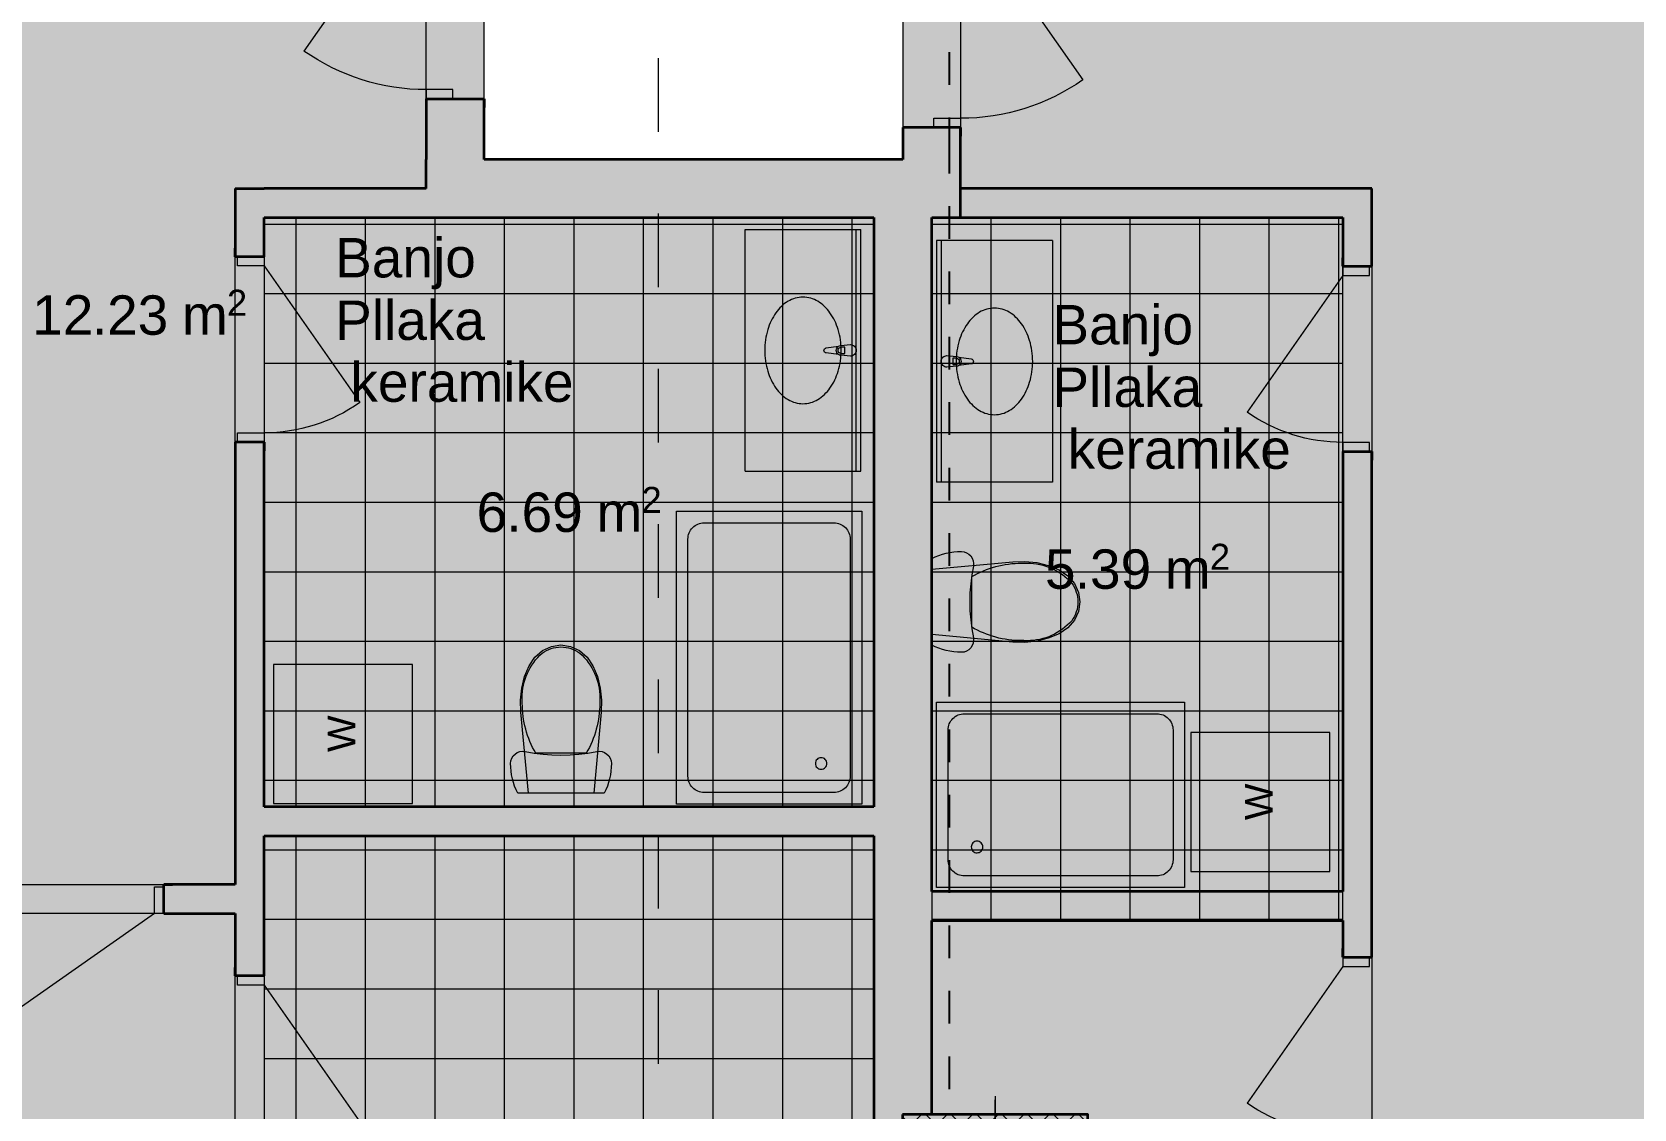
# Model space of a CAD drawing. Header units: millimetres. Extents: x -117066 to -55301, y -75598 to 14871.
# Drawn here: x -89127 to -80484, y -62650 to -56841 of the extents above; entities that cross this region are included whole.
import ezdxf

# ---------------------------------------------------------------- set-up
doc = ezdxf.new("R2010")
doc.units = ezdxf.units.MM
doc.header["$MEASUREMENT"] = 0
doc.layers.add('A - Shtyllat', color=7, linetype='Continuous')
doc.layers.add('Drawing & Figure', color=7, linetype='Continuous')
for name, color, linetype, lineweight in [('A - Shtyllat_Pen_No__1', 7, 'Continuous', 13), ('A - Shtyllat_Pen_No__7', 7, 'Continuous', 35), ('Drawing & Figure_Pen_No__1', 7, 'Continuous', 13), ('Drawing & Figure_Pen_No__101', 252, 'Continuous', 13), ('Drawing & Figure_Pen_No__20', 1, 'Continuous', 0), ('Drawing & Figure_Pen_No__7', 7, 'Continuous', 35)]:
    doc.layers.add(name, color=color, linetype=linetype, lineweight=lineweight)
for name, color, linetype, lineweight, true_color in [('Drawing & Figure_Pen_No__23', 7, 'Continuous', 20, 0xff6600), ('Drawing & Figure_Pen_No__3', 7, 'Continuous', 18, 0xff6600), ('Drawing & Figure_Pen_No__58', 7, 'Continuous', 25, 0xdf0000), ('Drawing & Figure_Pen_No__61', 7, 'Continuous', 20, 0x6a6a6a), ('Drawing & Figure_Pen_No__8', 7, 'Continuous', 35, 0xa80f02), ('Drawing & Figure_Pen_No__81', 7, 'Continuous', 20, 0x6a6a6a), ('Drawing & Figure_Pen_No__85', 7, 'Continuous', 20, 0x80c2ff)]:
    doc.layers.add(name, color=color, linetype=linetype, lineweight=lineweight, true_color=true_color)
doc.styles.add('GENERATED_STYLE_1', font='arial.ttf')

# ---------------------------------------------------------------- blocks, each defined once
blk = doc.blocks.new('Column_12', base_point=(-83931.1, -63055.2))
at = {"layer": 'A - Shtyllat', "linetype": 'Continuous', "lineweight": 0, "true_color": 0x000000}
h = blk.add_hatch(dxfattribs=at)
h.set_pattern_fill('Concrete_Block', color=18, style=0, pattern_type=2)
h.set_pattern_definition([(45, (0, 0), (-68.94291, 68.94291), []), (135, (0, 0), (68.94291, 68.94291), [])])
h.paths.add_polyline_path([(-84431.2, -62680.4), (-84431, -63430.4), (-83431, -63430.1), (-83431.2, -62680.1)])
at = {"layer": 'A - Shtyllat_Pen_No__1', "color": 7, "linetype": 'Continuous', "lineweight": 13}
for p, q in [((-83931.1, -62975.2), (-83931.3, -62600.2)), ((-84011.1, -63055.2), (-84511.1, -63055.4)), ((-83851.1, -63055.2), (-83351.1, -63055)), ((-83931.1, -63135.2), (-83931, -63510.2))]:
    blk.add_line(p, q, dxfattribs=at)
blk.add_point((-83931.1, -63055.2), dxfattribs=at)
at = {"layer": 'A - Shtyllat_Pen_No__7', "color": 7, "linetype": 'Continuous', "lineweight": 35, "flags": 128}
blk.add_lwpolyline([(-84431.2, -62680.4), (-84431, -63430.4), (-83431, -63430.1), (-83431.2, -62680.1)], close=True, dxfattribs=at)

msp = doc.modelspace()

# ---------------------------------------------------------------- hatches: boundary and pattern name
at = {"layer": 'Drawing & Figure', "linetype": 'Continuous', "lineweight": 0, "true_color": 0x2a2a2a}
msp.add_hatch(color=250, dxfattribs=at).paths.add_polyline_path([(-97567.6, -69372.1), (-85510.2, -69369.6), (-85511.4, -63351), (-84430.9, -63350.7), (-84432.1, -57529.4), (-86690.2, -57529.9), (-86691.4, -51944.8), (-97571.2, -51947.1)])
at = {"layer": 'Drawing & Figure', "linetype": 'Continuous', "lineweight": 0, "true_color": 0x172b3f}
msp.add_hatch(color=169, dxfattribs=at).paths.add_polyline_path([(-73807.1, -69367.2), (-73807.1, -55454.7), (-84432.5, -55456.9), (-84430.9, -63350.7), (-85511.4, -63351), (-85510.2, -69369.6)])
at = {"layer": 'Drawing & Figure_Pen_No__1', "linetype": 'Continuous', "lineweight": 0, "true_color": 0xffffff}
for points in [[(-86856.5, -57201.9), (-86856.5, -57151.8), (-87000.3, -57151.8), (-87000.3, -57201.9)], [(-84260.9, -57356.5), (-84117.2, -57356.5), (-84117.2, -57306.5), (-84260.9, -57306.5)], [(-85280.4, -59210.1), (-84655.5, -59210.1), (-84655.5, -57906.3), (-85280.4, -57906.3)], [(-83622.3, -57965.6), (-84247.3, -57965.6), (-84247.3, -59269.5), (-83622.3, -59269.5)], [(-87875.3, -58052.9), (-88019, -58052.9), (-88019, -58102.8), (-87875.3, -58102.8)], [(-82054.7, -58104.4), (-82054.7, -58154.4), (-81910.9, -58154.4), (-81910.9, -58104.4)], [(-84711.7, -58589.5), (-84689.6, -58580.4), (-84680.4, -58558.2), (-84689.6, -58536.1), (-84711.7, -58527), (-84764.1, -58532), (-84776, -58536), (-84842.2, -58544.4), (-84850.9, -58549), (-84854.4, -58558.2), (-84850.9, -58567.5), (-84842.2, -58572.1), (-84776, -58580.4), (-84764.1, -58584.5)], [(-84191.1, -58586.3), (-84213.1, -58595.4), (-84222.3, -58617.5), (-84213.1, -58639.6), (-84191.1, -58648.8), (-84138.6, -58643.7), (-84126.7, -58639.7), (-84060.6, -58631.4), (-84051.8, -58626.8), (-84048.3, -58617.5), (-84051.8, -58608.3), (-84060.6, -58603.6), (-84126.7, -58595.4), (-84138.6, -58591.2)], [(-88019, -59052.9), (-87875.3, -59052.9), (-87875.3, -59002.8), (-88019, -59002.8)], [(-81910.9, -59104.4), (-81910.9, -59054.4), (-82054.7, -59054.4), (-82054.7, -59104.4)], [(-84651, -61005), (-84651, -59426), (-85651, -59426), (-85651, -61005)], [(-84273.4, -59681.3), (-84273.4, -60148.2), (-84254.6, -60157.1), (-84235.2, -60164.9), (-84215.5, -60171.5), (-84195.4, -60176.9), (-84175, -60181.2), (-84154.4, -60184.2), (-84133.6, -60186), (-84112.8, -60186.6), (-84098.4, -60185.1), (-84084.7, -60180.3), (-84072.3, -60172.7), (-84062, -60162.6), (-84054.1, -60150.3), (-84049.1, -60136.8), (-84047.2, -60122.4), (-84048.5, -60107.9), (-84057, -60060), (-84063, -60011.8), (-84066.7, -59963.4), (-84067.9, -59914.8), (-84066.7, -59866.2), (-84063, -59817.7), (-84057, -59769.5), (-84048.5, -59721.6), (-84047.2, -59707.2), (-84049.1, -59692.8), (-84054.1, -59679.2), (-84062, -59667), (-84072.3, -59656.8), (-84084.7, -59649.3), (-84098.4, -59644.5), (-84112.8, -59642.9), (-84133.6, -59643.5), (-84154.4, -59645.4), (-84175, -59648.4), (-84195.4, -59652.6), (-84215.5, -59658.1), (-84235.2, -59664.7), (-84254.6, -59672.4)], [(-83706.6, -59703), (-83770.8, -59696.1), (-83835.4, -59698.1), (-84273.4, -59738.6), (-84273.4, -60091), (-83835.4, -60131.4), (-83770.8, -60133.4), (-83706.6, -60126.6), (-83644.5, -60111), (-83585.8, -60087.3), (-83539.3, -60055.3), (-83503.6, -60014), (-83481.2, -59966.1), (-83473.4, -59914.8), (-83481.2, -59863.5), (-83503.6, -59815.6), (-83539.3, -59774.3), (-83585.8, -59742.3), (-83644.5, -59718.5)], [(-86485, -60379.9), (-86491.9, -60444.1), (-86490, -60508.8), (-86449.5, -60946.8), (-86097, -60946.8), (-86056.6, -60508.8), (-86054.7, -60444.1), (-86061.5, -60379.9), (-86077, -60317.7), (-86100.8, -60259.1), (-86132.7, -60212.6), (-86174.1, -60177), (-86222, -60154.5), (-86273.3, -60146.7), (-86324.6, -60154.5), (-86372.4, -60177), (-86413.8, -60212.6), (-86445.8, -60259.1), (-86469.6, -60317.7)], [(-87823.6, -61002.1), (-87073.6, -61002.1), (-87073.6, -60252.1), (-87823.6, -60252.1)], [(-84247.3, -61455.4), (-82908.8, -61455.4), (-82908.8, -60455.4), (-84247.3, -60455.4)], [(-82875.1, -61369.5), (-82125.1, -61369.5), (-82125.1, -60619.5), (-82875.1, -60619.5)], [(-86506.8, -60946.8), (-86039.8, -60946.8), (-86031, -60927.9), (-86023.2, -60908.6), (-86016.6, -60888.8), (-86011.2, -60868.7), (-86006.9, -60848.3), (-86003.8, -60827.7), (-86002, -60807), (-86001.4, -60786.1), (-86003, -60771.7), (-86007.7, -60758), (-86015.4, -60745.7), (-86025.5, -60735.3), (-86037.7, -60727.4), (-86051.3, -60722.4), (-86065.7, -60720.5), (-86080.2, -60721.8), (-86128, -60730.2), (-86176.2, -60736.3), (-86224.7, -60740), (-86273.3, -60741.2), (-86321.9, -60740), (-86370.3, -60736.3), (-86418.6, -60730.2), (-86466.4, -60721.8), (-86480.8, -60720.5), (-86495.2, -60722.4), (-86508.9, -60727.4), (-86521, -60735.3), (-86531.2, -60745.7), (-86538.8, -60758), (-86543.5, -60771.7), (-86545.2, -60786.1), (-86544.6, -60807), (-86542.7, -60827.7), (-86539.7, -60848.3), (-86535.4, -60868.7), (-86529.9, -60888.8), (-86523.3, -60908.6), (-86515.6, -60927.9)], [(-88415.9, -61595.5), (-88415.9, -61451.8), (-88465.9, -61451.8), (-88465.9, -61595.5)], [(-82054.7, -61831.2), (-82054.7, -61881.2), (-81910.9, -61881.2), (-81910.9, -61831.2)], [(-87875.3, -61932.2), (-88019, -61932.2), (-88019, -61982.2), (-87875.3, -61982.2)]]:
    msp.add_hatch(color=7, dxfattribs=at).paths.add_polyline_path(points)

# ---------------------------------------------------------------- linework, layer by layer
at = {"layer": 'Drawing & Figure_Pen_No__1', "color": 7, "linetype": 'Continuous', "lineweight": 13}
for points in [[(-86687.7, -57528.3), (-86687.7, -35635.1)], [(-84429.6, -35635.1), (-84429.6, -57528.3)], [(-87000.3, -57684.6), (-87000.3, -55462.1)], [(-84117.2, -55612.1), (-84117.2, -57684.6)], [(-84429.6, -57528.3), (-86687.7, -57528.3)], [(-88031.5, -57684.6), (-87000.3, -57684.6)], [(-88031.5, -61439.3), (-88031.5, -57684.6)], [(-84117.2, -57684.6), (-81898.4, -57684.6)], [(-81898.4, -57684.6), (-81898.4, -63274.5)], [(-87875.3, -57840.9), (-87875.3, -61020.1)], [(-87000.3, -57840.9), (-87875.3, -57840.9)], [(-84585.9, -57840.9), (-87000.3, -57840.9)], [(-84585.9, -61020.1), (-84585.9, -57840.9)], [(-84273.4, -57840.9), (-84273.4, -61633.8)], [(-82054.7, -57840.9), (-84273.4, -57840.9)], [(-82054.7, -61633.8), (-82054.7, -57840.9)], [(-87875.3, -61020.1), (-84585.9, -61020.1)], [(-84585.9, -61176.3), (-87875.3, -61176.3)], [(-87875.3, -61176.3), (-87875.3, -63274.5)], [(-84585.9, -63274.5), (-84585.9, -61176.3)], [(-89781.5, -61439.3), (-88031.5, -61439.3)], [(-88031.5, -61595.5), (-89781.5, -61595.5)], [(-88031.5, -64163.7), (-88031.5, -61595.5)], [(-84273.4, -61633.8), (-82054.7, -61633.8)]]:
    msp.add_lwpolyline(points, dxfattribs=at)
at = {"layer": 'Drawing & Figure_Pen_No__101', "color": 252, "linetype": 'Continuous', "lineweight": 13}
for points in [[(-87875.3, -57876.8), (-84585.9, -57876.8)], [(-87702.3, -61020.1), (-87702.3, -57840.9)], [(-87327.3, -61020.1), (-87327.3, -57840.9)], [(-86952.3, -61020.1), (-86952.3, -57840.9)], [(-86577.3, -61020.1), (-86577.3, -57840.9)], [(-86202.3, -61020.1), (-86202.3, -57840.9)], [(-85827.3, -61020.1), (-85827.3, -57840.9)], [(-85452.3, -61020.1), (-85452.3, -57840.9)], [(-85077.3, -61020.1), (-85077.3, -57840.9)], [(-84702.3, -61020.1), (-84702.3, -57840.9)], [(-84273.4, -57876.8), (-82054.7, -57876.8)], [(-83952.3, -61633.8), (-83952.3, -57840.9)], [(-83577.3, -61633.8), (-83577.3, -57840.9)], [(-83202.3, -61633.8), (-83202.3, -57840.9)], [(-82827.3, -61633.8), (-82827.3, -57840.9)], [(-82452.3, -61633.8), (-82452.3, -57840.9)], [(-82077.3, -61633.8), (-82077.3, -57840.9)], [(-87875.3, -58251.8), (-84585.9, -58251.8)], [(-84273.4, -58251.8), (-82054.7, -58251.8)], [(-87875.3, -58626.8), (-84585.9, -58626.8)], [(-84273.4, -58626.8), (-82054.7, -58626.8)], [(-87875.3, -59001.8), (-84585.9, -59001.8)], [(-84273.4, -59001.8), (-82054.7, -59001.8)], [(-87875.3, -59376.8), (-84585.9, -59376.8)], [(-84273.4, -59376.8), (-82054.7, -59376.8)], [(-87875.3, -59751.8), (-84585.9, -59751.8)], [(-84273.4, -59751.8), (-82054.7, -59751.8)], [(-87875.3, -60126.8), (-84585.9, -60126.8)], [(-84273.4, -60126.8), (-82054.7, -60126.8)], [(-87875.3, -60501.8), (-84585.9, -60501.8)], [(-84273.4, -60501.8), (-82054.7, -60501.8)], [(-87875.3, -60876.8), (-84585.9, -60876.8)], [(-84273.4, -60876.8), (-82054.7, -60876.8)], [(-87702.3, -63274.5), (-87702.3, -61176.3)], [(-87327.3, -63274.5), (-87327.3, -61176.3)], [(-86952.3, -63274.5), (-86952.3, -61176.3)], [(-86577.3, -63274.5), (-86577.3, -61176.3)], [(-86202.3, -63274.5), (-86202.3, -61176.3)], [(-85827.3, -63274.5), (-85827.3, -61176.3)], [(-85452.3, -63274.5), (-85452.3, -61176.3)], [(-85077.3, -63274.5), (-85077.3, -61176.3)], [(-84702.3, -63274.5), (-84702.3, -61176.3)], [(-87875.3, -61251.8), (-84585.9, -61251.8)], [(-84273.4, -61251.8), (-82054.7, -61251.8)], [(-87875.3, -61626.8), (-84585.9, -61626.8)], [(-84273.4, -61626.8), (-82054.7, -61626.8)], [(-87875.3, -62001.8), (-84585.9, -62001.8)], [(-87875.3, -62376.8), (-84585.9, -62376.8)]]:
    msp.add_lwpolyline(points, dxfattribs=at)
at = {"layer": 'Drawing & Figure_Pen_No__20', "color": 1, "linetype": 'Continuous', "lineweight": 0}
msp.add_lwpolyline([(-83929.7, -62955.8), (-83929.7, -62580.8)], dxfattribs=at)
at = {"layer": 'Drawing & Figure_Pen_No__23', "color": 30, "linetype": 'Continuous', "lineweight": 20, "true_color": 0xff6600}
for points in [[(-86856.5, -57151.8), (-87000.3, -57151.8)], [(-87000.3, -57151.8), (-87000.3, -57201.9)], [(-87000.3, -57201.9), (-86856.5, -57201.9)], [(-86856.5, -57201.9), (-86856.5, -57151.8)], [(-84260.9, -57356.5), (-84260.9, -57306.5)], [(-84260.9, -57306.5), (-84117.2, -57306.5)], [(-84117.2, -57356.5), (-84260.9, -57356.5)], [(-84117.2, -57306.5), (-84117.2, -57356.5)], [(-88019, -58102.8), (-88019, -58052.9)], [(-88019, -58052.9), (-87875.3, -58052.9)], [(-87875.3, -58052.9), (-87875.3, -58102.8)], [(-87875.3, -58102.8), (-88019, -58102.8)], [(-82054.7, -58104.4), (-82054.7, -58154.4)], [(-81910.9, -58104.4), (-82054.7, -58104.4)], [(-82054.7, -58154.4), (-81910.9, -58154.4)], [(-81910.9, -58154.4), (-81910.9, -58104.4)], [(-88019, -59052.9), (-88019, -59002.8)], [(-88019, -59002.8), (-87875.3, -59002.8)], [(-87875.3, -59002.8), (-87875.3, -59052.9)], [(-87875.3, -59052.9), (-88019, -59052.9)], [(-81910.9, -59054.4), (-82054.7, -59054.4)], [(-82054.7, -59054.4), (-82054.7, -59104.4)], [(-82054.7, -59104.4), (-81910.9, -59104.4)], [(-81910.9, -59104.4), (-81910.9, -59054.4)], [(-88465.9, -61595.5), (-88465.9, -61451.8)], [(-88465.9, -61451.8), (-88415.9, -61451.8)], [(-88415.9, -61451.8), (-88415.9, -61595.5)], [(-88415.9, -61595.5), (-88465.9, -61595.5)], [(-82054.7, -61831.2), (-82054.7, -61881.2)], [(-81910.9, -61831.2), (-82054.7, -61831.2)], [(-82054.7, -61881.2), (-81910.9, -61881.2)], [(-81910.9, -61881.2), (-81910.9, -61831.2)], [(-88019, -61982.2), (-88019, -61932.2)], [(-88019, -61932.2), (-87875.3, -61932.2)], [(-87875.3, -61932.2), (-87875.3, -61982.2)], [(-87875.3, -61982.2), (-88019, -61982.2)]]:
    msp.add_lwpolyline(points, dxfattribs=at)
at = {"layer": 'Drawing & Figure_Pen_No__3', "color": 30, "linetype": 'Continuous', "lineweight": 18, "true_color": 0xff6600}
for points in [[(-87000.3, -56001.8), (-87659.9, -56943.8)], [(-84117.2, -56156.5), (-83457.6, -57098.5)], [(-87875.3, -58102.8), (-87359.1, -58840.1)], [(-82054.7, -58154.4), (-82570.9, -58891.6)], [(-88465.9, -61595.5), (-89305.6, -62183.4)], [(-82054.7, -61881.2), (-82570.9, -62618.4)], [(-87875.3, -61982.2), (-87359.1, -62719.5)]]:
    msp.add_lwpolyline(points, dxfattribs=at)
for points in [[(-87000.3, -57151.8, -0.153906), (-87659.9, -56943.8)], [(-83457.6, -57098.5, -0.153906), (-84117.2, -57306.5)], [(-87359.1, -58840.1, -0.153973), (-87875.3, -59002.8)], [(-82054.7, -59054.4, -0.153913), (-82570.9, -58891.6)], [(-82054.7, -62781.2, -0.153828), (-82570.9, -62618.4)]]:
    msp.add_lwpolyline(points, format="xyb", dxfattribs=at)
at = {"layer": 'Drawing & Figure_Pen_No__58', "color": 12, "linetype": 'Continuous', "lineweight": 25, "true_color": 0xdf0000}
for points in [[(-84179.7, -56949.8), (-84179.7, -57126.2)], [(-84179.7, -57302.6), (-84179.7, -57478.6)], [(-84179.7, -57478.6), (-84179.7, -57603.4)], [(-84179.7, -57779.8), (-84179.7, -57956.2)], [(-84179.7, -58132.6), (-84179.7, -58309)], [(-84179.7, -58485.4), (-84179.7, -58661.7)], [(-84179.7, -58838.1), (-84179.7, -59014.5)], [(-84179.7, -59190.9), (-84179.7, -59367.3)], [(-84179.7, -59543.7), (-84179.7, -59720.1)], [(-84179.7, -59896.5), (-84179.7, -60072.9)], [(-84179.7, -60249.3), (-84179.7, -60425.7)], [(-84179.7, -60602.1), (-84179.7, -60778.5)], [(-84179.7, -60954.9), (-84179.7, -61131.2)], [(-84179.7, -61307.6), (-84179.7, -61484)], [(-84179.7, -61660.4), (-84179.7, -61836.8)], [(-84179.7, -62013.2), (-84179.7, -62189.6)], [(-84179.7, -62365.9), (-84179.7, -62542.3)]]:
    msp.add_lwpolyline(points, dxfattribs=at)
at = {"layer": 'Drawing & Figure_Pen_No__7', "color": 7, "linetype": 'Continuous', "lineweight": 35}
for points in [[(-87000.3, -57201.9), (-87000.3, -57248.1)], [(-87000.3, -57201.9), (-86856.5, -57201.9)], [(-87000.3, -57201.9), (-87000.3, -57528.3)], [(-87000.3, -57201.9), (-86856.5, -57201.9)], [(-87000.3, -57201.9), (-86856.5, -57201.9)], [(-87000.3, -57201.9), (-87000.3, -57248.1)], [(-87000.3, -57201.9), (-87000.3, -57248.1)], [(-86856.5, -57201.9), (-86687.7, -57201.9)], [(-86856.5, -57201.9), (-86687.7, -57201.9)], [(-86856.5, -57201.9), (-86687.7, -57201.9)], [(-86687.7, -57201.9), (-86687.7, -57248.1)], [(-86687.7, -57528.3), (-86687.7, -57201.9)], [(-86687.7, -57201.9), (-86687.7, -57248.1)], [(-86687.7, -57201.9), (-86687.7, -57248.1)], [(-84429.6, -57356.5), (-84429.6, -57402.7)], [(-84260.9, -57356.5), (-84429.6, -57356.5)], [(-84429.6, -57356.5), (-84429.6, -57528.3)], [(-84260.9, -57356.5), (-84429.6, -57356.5)], [(-84260.9, -57356.5), (-84429.6, -57356.5)], [(-84429.6, -57356.5), (-84429.6, -57402.7)], [(-84429.6, -57356.5), (-84429.6, -57402.7)], [(-84117.2, -57356.5), (-84260.9, -57356.5)], [(-84117.2, -57356.5), (-84260.9, -57356.5)], [(-84117.2, -57356.5), (-84260.9, -57356.5)], [(-84117.2, -57356.5), (-84117.2, -57402.7)], [(-84117.2, -57840.9), (-84117.2, -57356.5)], [(-84117.2, -57356.5), (-84117.2, -57402.7)], [(-84117.2, -57356.5), (-84117.2, -57402.7)], [(-87000.3, -57684.6), (-87000.3, -57528.3)], [(-84429.6, -57528.3), (-86687.7, -57528.3)], [(-88031.5, -57684.6), (-88031.5, -58052.9)], [(-88031.5, -57684.6), (-87875.3, -57684.6)], [(-87000.3, -57684.6), (-87875.3, -57684.6)], [(-82054.7, -57684.6), (-84117.2, -57684.6)], [(-84117.2, -57840.9), (-84117.2, -57684.6)], [(-81898.4, -57684.6), (-82054.7, -57684.6)], [(-81898.4, -58104.4), (-81898.4, -57684.6)], [(-87875.3, -58052.9), (-87875.3, -57840.9)], [(-87875.3, -57840.9), (-87000.3, -57840.9)], [(-87000.3, -57840.9), (-84585.9, -57840.9)], [(-84585.9, -57840.9), (-84585.9, -61020.1)], [(-84273.4, -57840.9), (-84117.2, -57840.9)], [(-84273.4, -61477.6), (-84273.4, -57840.9)], [(-84117.2, -57840.9), (-82054.7, -57840.9)], [(-82054.7, -57840.9), (-82054.7, -58104.4)], [(-88031.5, -58052.9), (-88031.5, -58006.6)], [(-88031.5, -58052.9), (-88031.5, -58006.6)], [(-88031.5, -58052.9), (-88031.5, -58006.6)], [(-88019, -58052.9), (-88031.5, -58052.9)], [(-88019, -58052.9), (-88031.5, -58052.9)], [(-88019, -58052.9), (-88031.5, -58052.9)], [(-87875.3, -58052.9), (-88019, -58052.9)], [(-87875.3, -58052.9), (-88019, -58052.9)], [(-87875.3, -58052.9), (-88019, -58052.9)], [(-87875.3, -58052.9), (-87875.3, -58006.6)], [(-87875.3, -58052.9), (-87875.3, -58006.6)], [(-87875.3, -58052.9), (-87875.3, -58006.6)], [(-82054.7, -58104.4), (-82054.7, -58058.1)], [(-82054.7, -58104.4), (-82054.7, -58058.1)], [(-82054.7, -58104.4), (-82054.7, -58058.1)], [(-81898.4, -58104.4), (-81898.4, -58058.1)], [(-81898.4, -58104.4), (-81898.4, -58058.1)], [(-81898.4, -58104.4), (-81898.4, -58058.1)], [(-82054.7, -58104.4), (-81910.9, -58104.4)], [(-82054.7, -58104.4), (-81910.9, -58104.4)], [(-82054.7, -58104.4), (-81910.9, -58104.4)], [(-81910.9, -58104.4), (-81898.4, -58104.4)], [(-81910.9, -58104.4), (-81898.4, -58104.4)], [(-81910.9, -58104.4), (-81898.4, -58104.4)], [(-88031.5, -59052.9), (-88031.5, -59099.1)], [(-88019, -59052.9), (-88031.5, -59052.9)], [(-88031.5, -59052.9), (-88031.5, -61439.3)], [(-88019, -59052.9), (-88031.5, -59052.9)], [(-88019, -59052.9), (-88031.5, -59052.9)], [(-88031.5, -59052.9), (-88031.5, -59099.1)], [(-88031.5, -59052.9), (-88031.5, -59099.1)], [(-87875.3, -59052.9), (-88019, -59052.9)], [(-87875.3, -59052.9), (-88019, -59052.9)], [(-87875.3, -59052.9), (-88019, -59052.9)], [(-87875.3, -59052.9), (-87875.3, -59099.1)], [(-87875.3, -61020.1), (-87875.3, -59052.9)], [(-87875.3, -59052.9), (-87875.3, -59099.1)], [(-87875.3, -59052.9), (-87875.3, -59099.1)], [(-82054.7, -59104.4), (-82054.7, -59150.7)], [(-82054.7, -59104.4), (-81910.9, -59104.4)], [(-82054.7, -59104.4), (-82054.7, -61477.6)], [(-82054.7, -59104.4), (-81910.9, -59104.4)], [(-82054.7, -59104.4), (-81910.9, -59104.4)], [(-82054.7, -59104.4), (-82054.7, -59150.7)], [(-82054.7, -59104.4), (-82054.7, -59150.7)], [(-81910.9, -59104.4), (-81898.4, -59104.4)], [(-81910.9, -59104.4), (-81898.4, -59104.4)], [(-81910.9, -59104.4), (-81898.4, -59104.4)], [(-81898.4, -59104.4), (-81898.4, -59150.7)], [(-81898.4, -61831.2), (-81898.4, -59104.4)], [(-81898.4, -59104.4), (-81898.4, -59150.7)], [(-81898.4, -59104.4), (-81898.4, -59150.7)], [(-84585.9, -61020.1), (-87875.3, -61020.1)], [(-87875.3, -61932.2), (-87875.3, -61176.3)], [(-87875.3, -61176.3), (-84585.9, -61176.3)], [(-84585.9, -61176.3), (-84585.9, -63274.5)], [(-88415.9, -61439.3), (-88369.7, -61439.3)], [(-88415.9, -61451.8), (-88415.9, -61439.3)], [(-88031.5, -61439.3), (-88415.9, -61439.3)], [(-88415.9, -61451.8), (-88415.9, -61439.3)], [(-88415.9, -61451.8), (-88415.9, -61439.3)], [(-88415.9, -61439.3), (-88369.7, -61439.3)], [(-88415.9, -61439.3), (-88369.7, -61439.3)], [(-88415.9, -61595.5), (-88415.9, -61451.8)], [(-88415.9, -61595.5), (-88415.9, -61451.8)], [(-88415.9, -61595.5), (-88415.9, -61451.8)], [(-82054.7, -61477.6), (-84273.4, -61477.6)], [(-88415.9, -61595.5), (-88369.7, -61595.5)], [(-88415.9, -61595.5), (-88031.5, -61595.5)], [(-88415.9, -61595.5), (-88369.7, -61595.5)], [(-88415.9, -61595.5), (-88369.7, -61595.5)], [(-88031.5, -61595.5), (-88031.5, -61932.2)], [(-84273.4, -61633.8), (-82054.7, -61633.8)], [(-84273.4, -62680.8), (-84273.4, -61633.8)], [(-82054.7, -61633.8), (-82054.7, -61831.2)], [(-82054.7, -61831.2), (-82054.7, -61785)], [(-82054.7, -61831.2), (-82054.7, -61785)], [(-82054.7, -61831.2), (-82054.7, -61785)], [(-81898.4, -61831.2), (-81898.4, -61785)], [(-81898.4, -61831.2), (-81898.4, -61785)], [(-81898.4, -61831.2), (-81898.4, -61785)], [(-82054.7, -61831.2), (-81910.9, -61831.2)], [(-82054.7, -61831.2), (-81910.9, -61831.2)], [(-82054.7, -61831.2), (-81910.9, -61831.2)], [(-81910.9, -61831.2), (-81898.4, -61831.2)], [(-81910.9, -61831.2), (-81898.4, -61831.2)], [(-81910.9, -61831.2), (-81898.4, -61831.2)], [(-88031.5, -61932.2), (-88031.5, -61886)], [(-88031.5, -61932.2), (-88031.5, -61886)], [(-88031.5, -61932.2), (-88031.5, -61886)], [(-88019, -61932.2), (-88031.5, -61932.2)], [(-88019, -61932.2), (-88031.5, -61932.2)], [(-88019, -61932.2), (-88031.5, -61932.2)], [(-87875.3, -61932.2), (-88019, -61932.2)], [(-87875.3, -61932.2), (-88019, -61932.2)], [(-87875.3, -61932.2), (-88019, -61932.2)], [(-87875.3, -61932.2), (-87875.3, -61886)], [(-87875.3, -61932.2), (-87875.3, -61886)], [(-87875.3, -61932.2), (-87875.3, -61886)]]:
    msp.add_lwpolyline(points, dxfattribs=at)
at = {"layer": 'Drawing & Figure_Pen_No__81', "color": 251, "linetype": 'Continuous', "lineweight": 20, "true_color": 0x6a6a6a}
for points in [[(-85280.4, -59210.1), (-85280.4, -57906.3)], [(-85280.4, -57906.3), (-84655.5, -57906.3)], [(-84680.4, -59210.1), (-84680.4, -57906.3)], [(-84655.5, -59210.1), (-84655.5, -57906.3)], [(-84247.3, -57965.6), (-84247.3, -59269.5)], [(-83622.3, -57965.6), (-84247.3, -57965.6)], [(-84222.3, -57965.6), (-84222.3, -59269.5)], [(-83622.3, -57965.6), (-83622.3, -59269.5)], [(-84842.2, -58544.4), (-84776, -58536)], [(-84776, -58580.4), (-84842.2, -58572.1)], [(-84764.1, -58532), (-84711.7, -58527)], [(-84711.7, -58589.5), (-84764.1, -58584.5)], [(-84742.8, -58541.2), (-84761.4, -58541.2)], [(-84761.4, -58575.3), (-84742.8, -58575.3)], [(-84742.8, -58575.3), (-84742.8, -58541.2)], [(-84191.1, -58586.3), (-84138.6, -58591.2)], [(-84126.7, -58595.4), (-84060.6, -58603.6)], [(-84138.6, -58643.7), (-84191.1, -58648.8)], [(-84141.3, -58600.5), (-84159.9, -58600.5)], [(-84159.9, -58600.5), (-84159.9, -58634.5)], [(-84159.9, -58634.5), (-84141.3, -58634.5)], [(-84060.6, -58631.4), (-84126.7, -58639.7)], [(-85280.4, -59210.1), (-84655.5, -59210.1)], [(-83622.3, -59269.5), (-84247.3, -59269.5)], [(-85651, -61005), (-85651, -59426)], [(-85651, -59426), (-84651, -59426)], [(-84651, -59426), (-84651, -61005)], [(-85501, -59488.5), (-84801, -59488.5)], [(-85588.5, -60855), (-85588.5, -59576)], [(-84713.5, -59576), (-84713.5, -60855)], [(-84273.4, -59681.3), (-84254.6, -59672.4)], [(-84273.4, -60148.2), (-84273.4, -59681.3)], [(-84273.4, -59738.6), (-83835.4, -59698.1)], [(-84254.6, -59672.4), (-84235.2, -59664.7)], [(-84235.2, -59664.7), (-84215.5, -59658.1)], [(-84215.5, -59658.1), (-84195.4, -59652.6)], [(-84195.4, -59652.6), (-84175, -59648.4)], [(-84175, -59648.4), (-84154.4, -59645.4)], [(-84154.4, -59645.4), (-84133.6, -59643.5)], [(-84133.6, -59643.5), (-84112.8, -59642.9)], [(-84112.8, -59642.9), (-84098.4, -59644.5)], [(-84098.4, -59644.5), (-84084.7, -59649.3)], [(-84084.7, -59649.3), (-84072.3, -59656.8)], [(-84072.3, -59656.8), (-84062, -59667)], [(-84062, -59667), (-84054.1, -59679.2)], [(-84048.5, -59721.6), (-84057, -59769.5)], [(-84054.1, -59679.2), (-84049.1, -59692.8)], [(-84049.1, -59692.8), (-84047.2, -59707.2)], [(-84047.2, -59707.2), (-84048.5, -59721.6)], [(-83835.4, -59698.1), (-83770.8, -59696.1)], [(-83770.8, -59696.1), (-83706.6, -59703)], [(-83706.6, -59703), (-83644.5, -59718.5)], [(-83644.5, -59718.5), (-83585.8, -59742.3)], [(-84273.4, -60091), (-84273.4, -59738.6)], [(-84057, -59769.5), (-84063, -59817.7)], [(-84057.1, -59914.8), (-84057.1, -59778.6)], [(-83585.8, -59742.3), (-83539.3, -59774.3)], [(-83539.3, -59774.3), (-83503.6, -59815.6)], [(-84066.7, -59866.2), (-84067.9, -59914.8)], [(-84063, -59817.7), (-84066.7, -59866.2)], [(-83503.6, -59815.6), (-83481.2, -59863.5)], [(-83481.2, -59863.5), (-83473.4, -59914.8)], [(-84067.9, -59914.8), (-84066.7, -59963.4)], [(-84066.7, -59963.4), (-84063, -60011.8)], [(-84057.1, -60051), (-84057.1, -59914.8)], [(-83481.2, -59966.1), (-83503.6, -60014)], [(-83473.4, -59914.8), (-83481.2, -59966.1)], [(-84063, -60011.8), (-84057, -60060)], [(-84057, -60060), (-84048.5, -60107.9)], [(-83539.3, -60055.3), (-83585.8, -60087.3)], [(-83503.6, -60014), (-83539.3, -60055.3)], [(-86324.6, -60154.5), (-86273.3, -60146.7)], [(-86273.3, -60146.7), (-86222, -60154.5)], [(-83835.4, -60131.4), (-84273.4, -60091)], [(-84254.6, -60157.1), (-84273.4, -60148.2)], [(-84054.1, -60150.3), (-84062, -60162.6)], [(-84049.1, -60136.8), (-84054.1, -60150.3)], [(-84047.2, -60122.4), (-84049.1, -60136.8)], [(-84048.5, -60107.9), (-84047.2, -60122.4)], [(-83770.8, -60133.4), (-83835.4, -60131.4)], [(-83706.6, -60126.6), (-83770.8, -60133.4)], [(-83644.5, -60111), (-83706.6, -60126.6)], [(-83585.8, -60087.3), (-83644.5, -60111)], [(-86445.8, -60259.1), (-86413.8, -60212.6)], [(-86413.8, -60212.6), (-86372.4, -60177)], [(-86372.4, -60177), (-86324.6, -60154.5)], [(-86222, -60154.5), (-86174.1, -60177)], [(-86174.1, -60177), (-86132.7, -60212.6)], [(-86132.7, -60212.6), (-86100.8, -60259.1)], [(-84235.2, -60164.9), (-84254.6, -60157.1)], [(-84215.5, -60171.5), (-84235.2, -60164.9)], [(-84195.4, -60176.9), (-84215.5, -60171.5)], [(-84175, -60181.2), (-84195.4, -60176.9)], [(-84154.4, -60184.2), (-84175, -60181.2)], [(-84133.6, -60186), (-84154.4, -60184.2)], [(-84112.8, -60186.6), (-84133.6, -60186)], [(-84098.4, -60185.1), (-84112.8, -60186.6)], [(-84084.7, -60180.3), (-84098.4, -60185.1)], [(-84072.3, -60172.7), (-84084.7, -60180.3)], [(-84062, -60162.6), (-84072.3, -60172.7)], [(-87823.6, -60252.1), (-87823.6, -61002.1)], [(-87073.6, -60252.1), (-87823.6, -60252.1)], [(-87073.6, -61002.1), (-87073.6, -60252.1)], [(-86485, -60379.9), (-86469.6, -60317.7)], [(-86469.6, -60317.7), (-86445.8, -60259.1)], [(-86100.8, -60259.1), (-86077, -60317.7)], [(-86077, -60317.7), (-86061.5, -60379.9)], [(-86491.9, -60444.1), (-86485, -60379.9)], [(-86061.5, -60379.9), (-86054.7, -60444.1)], [(-86490, -60508.8), (-86491.9, -60444.1)], [(-86054.7, -60444.1), (-86056.6, -60508.8)], [(-84247.3, -61455.4), (-84247.3, -60455.4)], [(-84247.3, -60455.4), (-82908.8, -60455.4)], [(-82908.8, -60455.4), (-82908.8, -61455.4)], [(-86449.5, -60946.8), (-86490, -60508.8)], [(-86056.6, -60508.8), (-86097, -60946.8)], [(-84097.3, -60517.9), (-83058.8, -60517.9)], [(-84184.8, -61305.4), (-84184.8, -60605.4)], [(-82971.3, -60605.4), (-82971.3, -61305.4)], [(-82875.1, -60619.5), (-82875.1, -61369.5)], [(-82125.1, -60619.5), (-82875.1, -60619.5)], [(-82125.1, -61369.5), (-82125.1, -60619.5)], [(-86543.5, -60771.7), (-86538.8, -60758)], [(-86538.8, -60758), (-86531.2, -60745.7)], [(-86531.2, -60745.7), (-86521, -60735.3)], [(-86521, -60735.3), (-86508.9, -60727.4)], [(-86508.9, -60727.4), (-86495.2, -60722.4)], [(-86495.2, -60722.4), (-86480.8, -60720.5)], [(-86480.8, -60720.5), (-86466.4, -60721.8)], [(-86466.4, -60721.8), (-86418.6, -60730.2)], [(-86418.6, -60730.2), (-86370.3, -60736.3)], [(-86273.3, -60730.4), (-86409.4, -60730.4)], [(-86370.3, -60736.3), (-86321.9, -60740)], [(-86321.9, -60740), (-86273.3, -60741.2)], [(-86137.1, -60730.4), (-86273.3, -60730.4)], [(-86273.3, -60741.2), (-86224.7, -60740)], [(-86224.7, -60740), (-86176.2, -60736.3)], [(-86176.2, -60736.3), (-86128, -60730.2)], [(-86128, -60730.2), (-86080.2, -60721.8)], [(-86080.2, -60721.8), (-86065.7, -60720.5)], [(-86065.7, -60720.5), (-86051.3, -60722.4)], [(-86051.3, -60722.4), (-86037.7, -60727.4)], [(-86037.7, -60727.4), (-86025.5, -60735.3)], [(-86025.5, -60735.3), (-86015.4, -60745.7)], [(-86015.4, -60745.7), (-86007.7, -60758)], [(-86007.7, -60758), (-86003, -60771.7)], [(-86545.2, -60786.1), (-86543.5, -60771.7)], [(-86544.6, -60807), (-86545.2, -60786.1)], [(-86542.7, -60827.7), (-86544.6, -60807)], [(-86539.7, -60848.3), (-86542.7, -60827.7)], [(-86003.8, -60827.7), (-86006.9, -60848.3)], [(-86002, -60807), (-86003.8, -60827.7)], [(-86003, -60771.7), (-86001.4, -60786.1)], [(-86001.4, -60786.1), (-86002, -60807)], [(-86535.4, -60868.7), (-86539.7, -60848.3)], [(-86529.9, -60888.8), (-86535.4, -60868.7)], [(-86523.3, -60908.6), (-86529.9, -60888.8)], [(-86515.6, -60927.9), (-86523.3, -60908.6)], [(-86506.8, -60946.8), (-86515.6, -60927.9)], [(-86031, -60927.9), (-86039.8, -60946.8)], [(-86023.2, -60908.6), (-86031, -60927.9)], [(-86016.6, -60888.8), (-86023.2, -60908.6)], [(-86011.2, -60868.7), (-86016.6, -60888.8)], [(-86006.9, -60848.3), (-86011.2, -60868.7)], [(-87823.6, -61002.1), (-87073.6, -61002.1)], [(-86039.8, -60946.8), (-86506.8, -60946.8)], [(-86097, -60946.8), (-86449.5, -60946.8)], [(-84651, -61005), (-85651, -61005)], [(-84801, -60942.5), (-85501, -60942.5)], [(-83058.8, -61392.9), (-84097.3, -61392.9)], [(-82875.1, -61369.5), (-82125.1, -61369.5)], [(-82908.8, -61455.4), (-84247.3, -61455.4)]]:
    msp.add_lwpolyline(points, dxfattribs=at)
for points in [[(-84761.7, -58558.2, 0.073781), (-84777.9, -58446.3, 0.082118), (-84822.1, -58354.9, 0.104329), (-84887.6, -58293.3, 0.133958), (-84967.9, -58270.8, 0.133958), (-85048.2, -58293.3, 0.104329), (-85113.8, -58354.9, 0.082118), (-85158, -58446.3, 0.073781), (-85174.2, -58558.2, 0.073781), (-85158, -58670.1, 0.082118), (-85113.8, -58761.5, 0.104329), (-85048.2, -58823.1, 0.133958), (-84967.9, -58845.7, 0.133958), (-84887.6, -58823.1, 0.104329), (-84822.1, -58761.5, 0.082118), (-84777.9, -58670.1, 0.073781)], [(-83728.5, -58617.5, 0.073781), (-83744.7, -58505.6, 0.082118), (-83788.9, -58414.2, 0.104329), (-83854.5, -58352.6, 0.133958), (-83934.8, -58330, 0.133958), (-84015.1, -58352.6, 0.104329), (-84080.6, -58414.2, 0.082118), (-84124.8, -58505.6, 0.073781), (-84141, -58617.5, 0.073759), (-84124.8, -58729.4, 0.082118), (-84080.6, -58820.8, 0.104341), (-84015.1, -58882.4, 0.133967), (-83934.8, -58905, 0.133967), (-83854.5, -58882.4, 0.104341), (-83788.9, -58820.8, 0.082118), (-83744.7, -58729.4, 0.073759)], [(-84838.5, -60786.2, 0.414214), (-84869.8, -60755, 0.414214), (-84901, -60786.2, 0.414214), (-84869.8, -60817.5, 0.414214)], [(-83997.3, -61236.7, 0.414214), (-84028.5, -61205.4, 0.414214), (-84059.8, -61236.7, 0.414214), (-84028.5, -61267.9, 0.414214)]]:
    msp.add_lwpolyline(points, format="xyb", close=True, dxfattribs=at)
for points in [[(-84842.2, -58572.1, -0.377109), (-84854.4, -58558.2, -0.377109), (-84842.2, -58544.4)], [(-84776, -58580.4, -0.256938), (-84788.1, -58558.2, -0.255065), (-84776, -58536)], [(-84761.4, -58575.3, -0.414214), (-84778.4, -58558.2, -0.414214), (-84761.4, -58541.2)], [(-84776, -58536, -0.12034), (-84764.1, -58532)], [(-84764.1, -58584.5, -0.124139), (-84776, -58580.4)], [(-84711.7, -58527, -0.414214), (-84680.4, -58558.2, -0.414214), (-84711.7, -58589.5)], [(-84191.1, -58648.8, -0.414214), (-84222.3, -58617.5, -0.414214), (-84191.1, -58586.3)], [(-84138.6, -58591.2, -0.117209), (-84126.7, -58595.4)], [(-84126.7, -58595.4, -0.255065), (-84114.6, -58617.5, -0.255065), (-84126.7, -58639.7)], [(-84141.3, -58600.5, -0.414214), (-84124.3, -58617.5, -0.414214), (-84141.3, -58634.5)], [(-84126.7, -58639.7, -0.121693), (-84138.6, -58643.7)], [(-84060.6, -58603.6, -0.377495), (-84048.3, -58617.5, -0.380491), (-84060.6, -58631.4)], [(-85588.5, -59576, -0.414214), (-85501, -59488.5)], [(-84801, -59488.5, -0.414214), (-84713.5, -59576)], [(-84057.1, -59778.6, -0.133228), (-83788.5, -59705.8, -0.004464), (-83775.9, -59706)], [(-83775.9, -59706, -0.012648), (-83758, -59705.5, -0.214282), (-83517.7, -59813.4)], [(-83517.7, -59813.4, -0.157739), (-83484.2, -59914.8)], [(-83484.2, -59914.8, -0.157739), (-83517.7, -60016.1)], [(-83775.9, -60123.6, -0.004464), (-83788.5, -60123.7, -0.133053), (-84057.1, -60051)], [(-83517.7, -60016.1, -0.214423), (-83758, -60124.1, -0.015803), (-83775.9, -60123.6)], [(-86482.1, -60449.2, -0.012648), (-86482.5, -60431.4, -0.214282), (-86374.6, -60191.1)], [(-86374.6, -60191.1, -0.158164), (-86273.3, -60157.5)], [(-86273.3, -60157.5, -0.157853), (-86171.9, -60191.1)], [(-86171.9, -60191.1, -0.214282), (-86064, -60431.4, -0.015803), (-86064.5, -60449.2)], [(-86409.4, -60730.4, -0.133228), (-86482.2, -60461.8, -0.004464), (-86482.1, -60449.2)], [(-86064.5, -60449.2, -0.008925), (-86064.3, -60461.8, -0.133053), (-86137.1, -60730.4)], [(-84184.8, -60605.4, -0.414214), (-84097.3, -60517.9)], [(-83058.8, -60517.9, -0.414214), (-82971.3, -60605.4)], [(-85501, -60942.5, -0.414214), (-85588.5, -60855)], [(-84713.5, -60855, -0.414214), (-84801, -60942.5)], [(-84097.3, -61392.9, -0.414214), (-84184.8, -61305.4)], [(-82971.3, -61305.4, -0.414214), (-83058.8, -61392.9)]]:
    msp.add_lwpolyline(points, format="xyb", dxfattribs=at)
at = {"layer": 'Drawing & Figure_Pen_No__85', "color": 151, "linetype": 'Continuous', "lineweight": 20, "true_color": 0x80c2ff}
for points in [[(-85749.2, -56982.1), (-85749.2, -57378.9)], [(-85749.2, -57819.9), (-85749.2, -58216.8)], [(-85749.2, -58657.8), (-85749.2, -59054.7)], [(-85749.2, -59495.6), (-85749.2, -59892.5)], [(-85749.2, -60333.5), (-85749.2, -60730.3)], [(-85749.2, -61171.3), (-85749.2, -61568.2)], [(-85749.2, -62009.1), (-85749.2, -62406)]]:
    msp.add_lwpolyline(points, dxfattribs=at)

# ---------------------------------------------------------------- block references
at = {"layer": 'A - Shtyllat', "color": 7, "lineweight": 35}
msp.add_blockref('Column_12', (-83931.1, -63055.2), dxfattribs=at)

# ---------------------------------------------------------------- texts
at = {"layer": 'Drawing & Figure_Pen_No__61', "color": 251, "linetype": 'Continuous', "lineweight": 20, "true_color": 0x6a6a6a, "char_height": 150, "attachment_point": 7, "rotation": 90, "style": 'GENERATED_STYLE_1'}
for insert in [(-87382.2, -60724.6), (-82433.7, -61092.1)]:
    msp.add_mtext('\\A1;{\\pql;\\fArial|b0|i0|c0|p34;W}', dxfattribs=dict(at, insert=insert))
at = {"layer": 'Drawing & Figure_Pen_No__8', "color": 14, "linetype": 'Continuous', "lineweight": 35, "true_color": 0xa80f02, "attachment_point": 7, "style": 'GENERATED_STYLE_1'}
for s, insert, char_height in [('\\A1;{\\pql;\\fArial|b0|i0|c0|p34;Banjo}', (-87492, -58228.6), 212.5), ('\\A1;{\\pql;\\fArial|b0|i0|c0|p34;2}', (-88075.4, -58371.2), 140.25), ('\\A1;{\\pql;\\fArial|b0|i0|c0|p34;12}', (-89126.6, -58473.2), 212.5), ('\\A1;{\\pql;\\fArial|b0|i0|c0|p34;23}', (-88722.4, -58476.9), 212.5), ('\\A1;{\\pql;\\fArial|b0|i0|c0|p34;m}', (-88318.3, -58473.2), 212.5), ('\\A1;{\\pql;\\fArial|b0|i0|c0|p34;Pllaka}', (-87492, -58504.7), 212.5), ('\\A1;{\\pql;\\fArial|b0|i0|c0|p34;Banjo}', (-83622.2, -58589.9), 212.5), ('\\A1;{\\pql;\\fArial|b0|i0|c0|p34;.}', (-88804.1, -58473.2), 212.5), ('\\A1;{\\pql;\\fArial|b0|i0|c0|p34; keramike}', (-87492, -58838.5), 212.5), ('\\A1;{\\pql;\\fArial|b0|i0|c0|p34;Pllaka}', (-83622.2, -58866), 212.5), ('\\A1;{\\pql;\\fArial|b0|i0|c0|p34; keramike}', (-83622.2, -59199.9), 212.5), ('\\A1;{\\pql;\\fArial|b0|i0|c0|p34;6}', (-86728.7, -59540.3), 212.5), ('\\A1;{\\pql;\\fArial|b0|i0|c0|p34;69}', (-86485.8, -59540.3), 212.5), ('\\A1;{\\pql;\\fArial|b0|i0|c0|p34;m}', (-86081.8, -59536.8), 212.5), ('\\A1;{\\pql;\\fArial|b0|i0|c0|p34;2}', (-85838.9, -59434.7), 140.25), ('\\A1;{\\pql;\\fArial|b0|i0|c0|p34;.}', (-86567.6, -59536.8), 212.5), ('\\A1;{\\pql;\\fArial|b0|i0|c0|p34;5}', (-83662.2, -59847), 212.5), ('\\A1;{\\pql;\\fArial|b0|i0|c0|p34;39}', (-83419.3, -59847.1), 212.5), ('\\A1;{\\pql;\\fArial|b0|i0|c0|p34;2}', (-82772.4, -59741.6), 140.25), ('\\A1;{\\pql;\\fArial|b0|i0|c0|p34;m}', (-83015.3, -59843.5), 212.5), ('\\A1;{\\pql;\\fArial|b0|i0|c0|p34;.}', (-83500.8, -59843.5), 212.5)]:
    msp.add_mtext(s, dxfattribs=dict(at, insert=insert, char_height=char_height))

doc.saveas('drawing.dxf')
